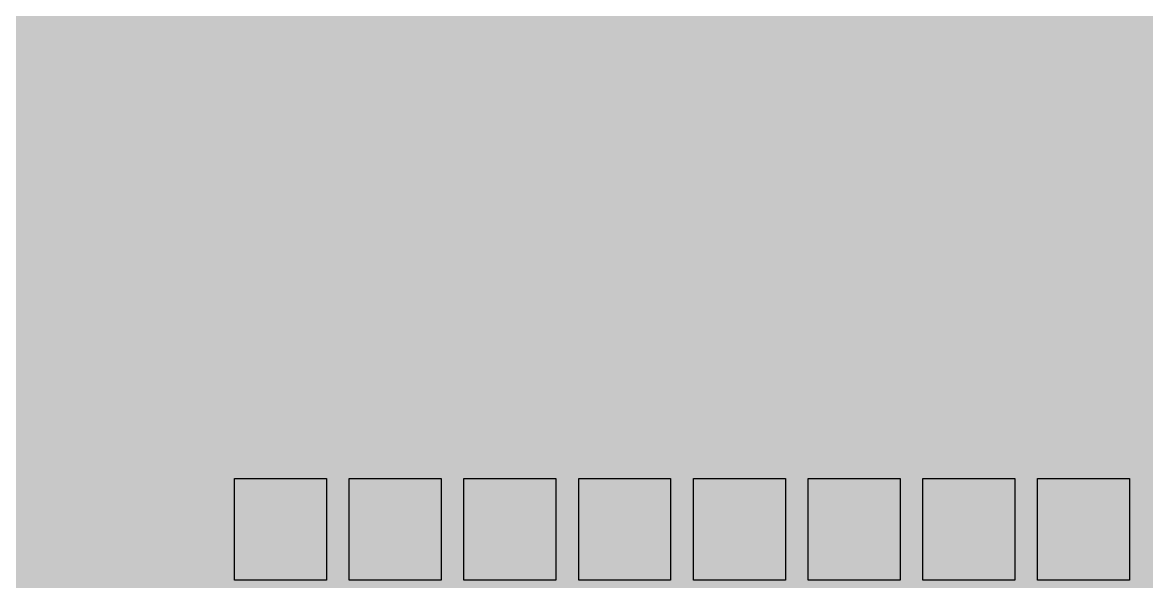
# Model space of a CAD drawing. Header units: centimetres. Extents: x 0 to 1084401, y -139216 to 99734.
# Drawn here: x 906834 to 907080.9, y 9745.7 to 9868.5 of the extents above; entities that cross this region are included whole.
import ezdxf

# ---------------------------------------------------------------- set-up
doc = ezdxf.new("R2010")
doc.units = ezdxf.units.CM
doc.header["$LTSCALE"] = 4
for name, color, linetype in [('0.2', 2, 'Continuous'), ('0.4', 4, 'Continuous'), ('0.6', 6, 'Continuous')]:
    doc.layers.add(name, color=color, linetype=linetype)

msp = doc.modelspace()

# ---------------------------------------------------------------- hatches: boundary and pattern name
at = {"layer": '0.2', "true_color": 0x000000}
h = msp.add_hatch(color=18, dxfattribs=at)
h.dxf.hatch_style = 1
h.paths.add_polyline_path([(907228.373, 9768.355), (907208.173, 9768.355), (907208.173, 9746.001), (907228.373, 9746.001)])
h.paths.add_polyline_path([(907203.173, 9768.355), (907182.973, 9768.355), (907182.973, 9746.001), (907203.173, 9746.001)])
h.paths.add_polyline_path([(907177.973, 9768.355), (907157.773, 9768.355), (907157.773, 9746.001), (907177.973, 9746.001)])
h.paths.add_polyline_path([(907152.773, 9768.355), (907132.573, 9768.355), (907132.573, 9746.001), (907152.773, 9746.001)])
h.paths.add_polyline_path([(907127.573, 9768.355), (907107.373, 9768.355), (907107.373, 9746.001), (907127.573, 9746.001)])
h.paths.add_polyline_path([(907102.373, 9768.355), (907082.173, 9768.355), (907082.173, 9746.001), (907102.373, 9746.001)])
h.paths.add_polyline_path([(907077.173, 9768.355), (907056.973, 9768.355), (907056.973, 9746.001), (907077.173, 9746.001)])
h.paths.add_polyline_path([(907051.973, 9768.355), (907031.773, 9768.355), (907031.773, 9746.001), (907051.973, 9746.001)])
h.paths.add_polyline_path([(907026.773, 9768.355), (907006.573, 9768.355), (907006.573, 9746.001), (907026.773, 9746.001)])
h.paths.add_polyline_path([(907001.573, 9768.355), (906981.373, 9768.355), (906981.373, 9746.001), (907001.573, 9746.001)])
h.paths.add_polyline_path([(906976.373, 9768.355), (906956.173, 9768.355), (906956.173, 9746.001), (906976.373, 9746.001)])
h.paths.add_polyline_path([(906951.173, 9768.355), (906930.973, 9768.355), (906930.973, 9746.001), (906951.173, 9746.001)])
h.paths.add_polyline_path([(906925.973, 9768.355), (906905.773, 9768.355), (906905.773, 9746.001), (906925.973, 9746.001)])
h.paths.add_polyline_path([(906900.773, 9768.355), (906880.573, 9768.355), (906880.573, 9746.001), (906900.773, 9746.001)])
at = {"layer": '0.4', "true_color": 0xf8f3ec}
h = msp.add_hatch(color=7, dxfattribs=at)
h.dxf.hatch_style = 1
h.paths.add_polyline_path([(917643.755, 6257.497), (917643.755, 15479.046), (896254.948, 15479.046), (896254.948, 6257.497)])

# ---------------------------------------------------------------- linework, layer by layer
at = {"layer": '0.6'}
for points in [[(906880.573, 9768.355), (906900.773, 9768.355), (906900.773, 9746.001), (906880.573, 9746.001)], [(906905.773, 9768.355), (906925.973, 9768.355), (906925.973, 9746.001), (906905.773, 9746.001)], [(906930.973, 9768.355), (906951.173, 9768.355), (906951.173, 9746.001), (906930.973, 9746.001)], [(906956.173, 9768.355), (906976.373, 9768.355), (906976.373, 9746.001), (906956.173, 9746.001)], [(906981.373, 9768.355), (907001.573, 9768.355), (907001.573, 9746.001), (906981.373, 9746.001)], [(907006.573, 9768.355), (907026.773, 9768.355), (907026.773, 9746.001), (907006.573, 9746.001)], [(907031.773, 9768.355), (907051.973, 9768.355), (907051.973, 9746.001), (907031.773, 9746.001)], [(907056.973, 9768.355), (907077.173, 9768.355), (907077.173, 9746.001), (907056.973, 9746.001)]]:
    msp.add_lwpolyline(points, close=True, dxfattribs=at)

doc.saveas('drawing.dxf')
